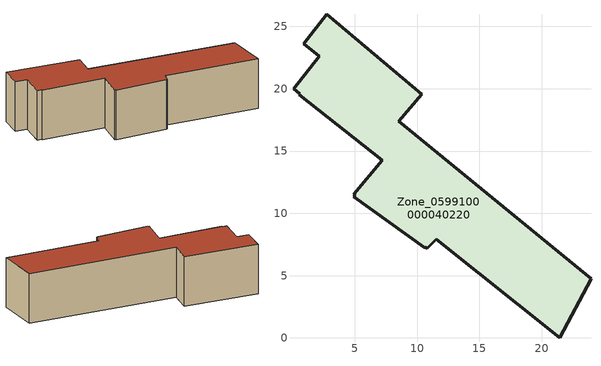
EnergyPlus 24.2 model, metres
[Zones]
Zone_0599100000040220
 floor ground (C_G): 8.51,17.38 23.95,4.73 21.43,0 11.51,7.92 10.8,7.19 10.65,7.3 10.62,7.25 4.9,11.32 5.02,11.46 4.91,11.54 7.21,14.26 0.52,19.5 0.56,19.61 0.07,20 2.12,22.61 0.88,23.62 2.76,25.99 10.35,19.55 z0
 wall outside (C_F): 10.35,19.55 2.76,25.99 0.88,23.62 2.12,22.61 0.07,20 0.56,19.61 0.52,19.5 7.21,14.26 4.91,11.54 5.02,11.46 4.9,11.32 10.62,7.25 10.65,7.3 10.8,7.19 11.51,7.92 21.43,0 23.95,4.73 8.51,17.38 10.35,19.55 z0:6.98
 roof outside (C_R): 23.95,4.73 8.51,17.38 10.35,19.55 2.76,25.99 0.88,23.62 2.12,22.61 0.07,20 0.56,19.61 0.52,19.5 7.21,14.26 4.91,11.54 5.02,11.46 4.9,11.32 10.62,7.25 10.65,7.3 10.8,7.19 11.51,7.92 21.43,0 z6.98
[BUILDING]
Pand.0599100000040220: North Axis=0; Terrain=City; Loads Convergence Tolerance Value=0.04; Temperature Convergence Tolerance Value=0.4; Solar Distribution=FullExterior; Maximum Number of Warmup Days=25; Minimum Number of Warmup Days=1
[Site:Location]
Rotterdam.The.Hague.AP_ZH_NLD Design_Conditions: Latitude=51.96; Longitude=4.45; Time Zone=1; Elevation=-4.5
[SITE:GROUNDTEMPERATURE:BUILDINGSURFACE]
18, 18, 18, 18, 18, 18, 18, 18, 18, 18, 18, 18
[MATERIAL] Thermal Absorptance=0.9; Solar Absorptance=0.7; Visible Absorptance=0.7
Name | Roughness | Thickness | Conductivity | Density | Specific Heat
G.D.1965 | MediumSmooth | 0.15 | 1 | 540 | 1210
F.D.1965 | Rough | 0.3 | 0.857143 | 1920 | 840
R.D.1965 | MediumRough | 0.2 | 0.08 | 1500 | 1000
[CONSTRUCTION]
C_G: G.D.1965
C_F: F.D.1965
C_R: R.D.1965
[ZONE]
Zone_0599100000040220: Type=1; Multiplier=1; Ceiling Height=Autocalculate; Volume=Autocalculate; Floor Area=autocalculate; Part of Total Floor Area=Yes
[ZONEINFILTRATION:DESIGNFLOWRATE]
Infil_Zone_0599100000040220: Zone or ZoneList or Space or SpaceList=Zone_0599100000040220; Schedule=AlwaysOn; Design Flow Rate Calculation Method=Flow/Area; Flow Rate per Floor Area=0.0042; Constant Term Coefficient=1; Temperature Term Coefficient=0; Velocity Term Coefficient=0; Velocity Squared Term Coefficient=0
[HVACTEMPLATE:ZONE:IDEALLOADSAIRSYSTEM]
Zone_0599100000040220: Maximum Heating Supply Air Temperature=50; Minimum Cooling Supply Air Temperature=13; Maximum Heating Supply Air Humidity Ratio=0.0156; Minimum Cooling Supply Air Humidity Ratio=0.0077; Heating Limit=NoLimit; Cooling Limit=NoLimit; Dehumidification Control Type=ConstantSensibleHeatRatio; Cooling Sensible Heat Ratio=0.7; Dehumidification Setpoint=60; Humidification Control Type=None; Humidification Setpoint=30; Outdoor Air Method=None; Outdoor Air Flow Rate per Person=0.00944; Outdoor Air Flow Rate per Zone Floor Area=0; Outdoor Air Flow Rate per Zone=0; Demand Controlled Ventilation Type=None; Outdoor Air Economizer Type=NoEconomizer; Heat Recovery Type=None; Sensible Heat Recovery Effectiveness=0.7; Latent Heat Recovery Effectiveness=0.65
[ZONECONTROL:THERMOSTAT]
ThermostatControl_Zone_0599100000040220: Zone or ZoneList=Zone_0599100000040220; Control Type Schedule=DualSetpointControlType; Control 1=Thermostat_Zone_0599100000040220; Temperature Difference Between Cutout And Setpoint=0
[THERMOSTATSETPOINT:DUALSETPOINT]
Thermostat_Zone_0599100000040220: Heating Setpoint Temperature Schedule=HeatingSetpoint_Zone_0599100000040220; Cooling Setpoint Temperature Schedule=CoolingSetpoint_Zone_0599100000040220
[SCHEDULE:COMPACT]
HeatingSetpoint_Zone_0599100000040220: Through: 12/31, For: AllDays, Until: 24:00, 21
CoolingSetpoint_Zone_0599100000040220: Through: 12/31, For: AllDays, Until: 24:00, 24
DualSetpointControlType: Through: 12/31, For: AllDays, Until: 24:00, 4
AlwaysOn: Through: 12/31, For: AllDays, Until: 24:00, 1
